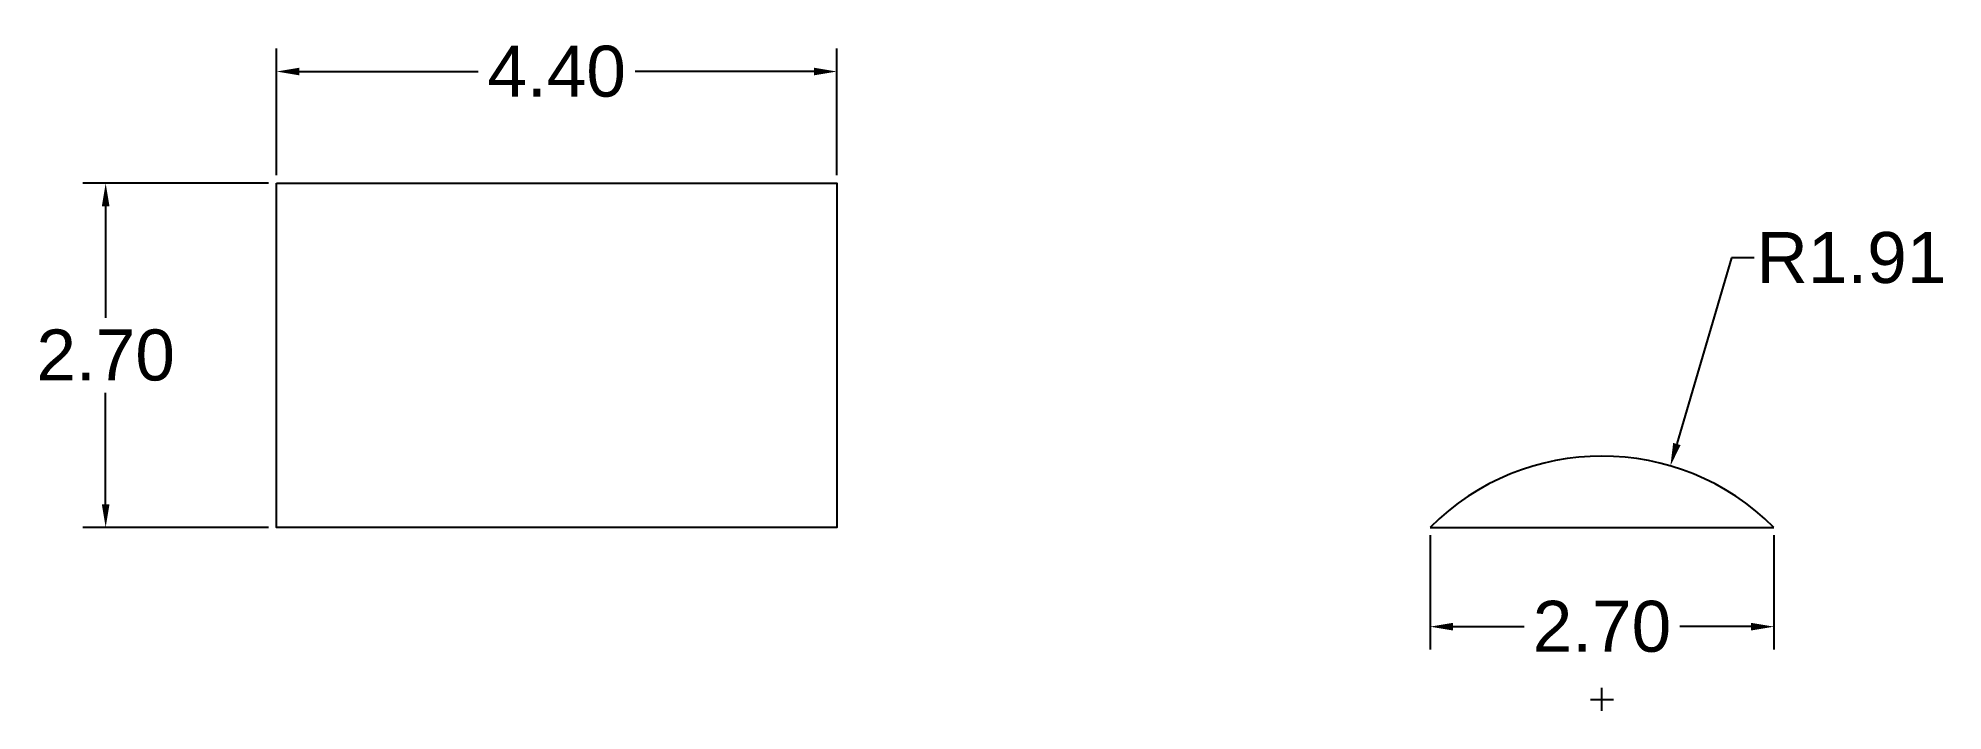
# Model space of a CAD drawing. Header units: inches. Extents: x 23.8 to 38.8, y 9.3 to 14.6.
import ezdxf

# ---------------------------------------------------------------- set-up
doc = ezdxf.new("R2010")
doc.units = ezdxf.units.IN
doc.header["$MEASUREMENT"] = 0
doc.layers.add('Anotari', color=40, linetype='Continuous')
doc.layers.add('Cadru', color=1, linetype='Continuous')
doc.styles.get("Standard").update_dxf_attribs({"font": 'arial.ttf'})
doc.dimstyles.get("Standard").update_dxf_attribs({"dimtxt": 0.18, "dimasz": 0.18, "dimexe": 0.18, "dimexo": 0.0625, "dimgap": 0.09, "dimtad": 0, "dimtih": 1, "dimtoh": 1, "dimdec": 4, "dimzin": 0, "dimdsep": 46, "dimtxsty": 'Standard', "dimcen": 0.09, "dimadec": 0, "dimazin": 0, "dimtfac": 1, "dimtdec": 4, "dimtofl": 0, "dimtmove": 0, "dimatfit": 3, "dimfxl": 1, "dimtolj": 1, "dimtzin": 0, "dimarcsym": 0})

# ---------------------------------------------------------------- blocks, each defined once
blk = doc.blocks.new('*D6')
at = {"layer": 'Anotari', "color": 0, "lineweight": -2, "transparency": 16777216}
for p, q in [((25.698, 13.529), (25.698, 14.523)), ((30.098, 13.529), (30.098, 14.523)), ((25.878, 14.343), (27.281, 14.343)), ((29.918, 14.343), (28.515, 14.343))]:
    blk.add_line(p, q, dxfattribs=at)
at = {"layer": 'Anotari', "color": 0, "transparency": 16777216}
for points in [[(25.878, 14.373), (25.878, 14.313), (25.698, 14.343)], [(29.918, 14.373), (29.918, 14.313), (30.098, 14.343)]]:
    blk.add_solid(points, dxfattribs=at)
at = {"layer": 'Defpoints', "color": 0, "transparency": 16777216}
for p in [(30.098, 14.343), (25.698, 13.466, 2.7), (30.098, 13.466, 2.7)]:
    blk.add_point(p, dxfattribs=at)
at = {"layer": 'Anotari', "color": 0, "transparency": 16777216, "insert": (27.898, 14.343), "char_height": 0.4, "attachment_point": 5}
blk.add_mtext('\\A1;4.40', dxfattribs=at)
blk = doc.blocks.new('*D7')
at = {"layer": 'Anotari', "color": 0, "lineweight": -2, "transparency": 16777216}
for p, q in [((25.636, 13.466), (24.177, 13.466)), ((24.357, 13.286), (24.357, 12.41)), ((24.357, 10.946), (24.357, 11.822)), ((25.636, 10.766), (24.177, 10.766))]:
    blk.add_line(p, q, dxfattribs=at)
at = {"layer": 'Anotari', "color": 0, "transparency": 16777216}
for points in [[(24.327, 13.286), (24.387, 13.286), (24.357, 13.466)], [(24.327, 10.946), (24.387, 10.946), (24.357, 10.766)]]:
    blk.add_solid(points, dxfattribs=at)
at = {"layer": 'Defpoints', "color": 0, "transparency": 16777216}
for p in [(25.698, 13.466, 2.7), (24.357, 10.766), (25.698, 10.766, 2.7)]:
    blk.add_point(p, dxfattribs=at)
at = {"layer": 'Anotari', "color": 0, "transparency": 16777216, "insert": (24.357, 12.116), "char_height": 0.4, "attachment_point": 5}
blk.add_mtext('\\A1;2.70', dxfattribs=at)
blk = doc.blocks.new('*D8')
at = {"layer": 'Anotari', "color": 0, "lineweight": -2, "transparency": 16777216}
for p, q in [((34.755, 10.704), (34.755, 9.807)), ((37.455, 10.704), (37.455, 9.807)), ((34.935, 9.987), (35.493, 9.987)), ((37.275, 9.987), (36.717, 9.987))]:
    blk.add_line(p, q, dxfattribs=at)
at = {"layer": 'Anotari', "color": 0, "transparency": 16777216}
for points in [[(34.935, 10.017), (34.935, 9.957), (34.755, 9.987)], [(37.275, 10.017), (37.275, 9.957), (37.455, 9.987)]]:
    blk.add_solid(points, dxfattribs=at)
at = {"layer": 'Defpoints', "color": 0, "transparency": 16777216}
for p in [(34.755, 10.766, 2.7), (37.455, 10.766, 2.7), (37.455, 9.987)]:
    blk.add_point(p, dxfattribs=at)
at = {"layer": 'Anotari', "color": 0, "transparency": 16777216, "insert": (36.105, 9.987), "char_height": 0.4, "attachment_point": 5}
blk.add_mtext('\\A1;2.70', dxfattribs=at)
blk = doc.blocks.new('*D9')
at = {"layer": 'Anotari', "color": 0, "lineweight": -2, "transparency": 16777216}
for p, q in [((37.121, 12.881), (36.693, 11.421)), ((37.301, 12.881), (37.121, 12.881)), ((36.105, 9.326), (36.105, 9.506)), ((36.015, 9.416), (36.195, 9.416))]:
    blk.add_line(p, q, dxfattribs=at)
at = {"layer": 'Anotari', "color": 0, "transparency": 16777216}
blk.add_solid([(36.664, 11.429), (36.722, 11.412), (36.642, 11.248)], dxfattribs=at)
at = {"layer": 'Defpoints', "color": 0, "transparency": 16777216}
for p in [(36.642, 11.248, 2.7), (36.105, 9.416, 2.7)]:
    blk.add_point(p, dxfattribs=at)
at = {"layer": 'Anotari', "color": 0, "transparency": 16777216, "insert": (38.063, 12.881), "char_height": 0.4, "attachment_point": 5}
blk.add_mtext('\\A1;R1.91', dxfattribs=at)

msp = doc.modelspace()

# ---------------------------------------------------------------- linework, layer by layer
at = {"layer": 'Cadru'}
msp.add_line((34.755, 10.766, 2.7), (37.455, 10.766, 2.7), dxfattribs=at)
at = {"layer": 'Cadru', "elevation": 2.7}
msp.add_lwpolyline([(25.698, 13.466), (30.098, 13.466), (30.098, 10.766), (25.698, 10.766)], close=True, dxfattribs=at)
at = {"layer": 'Cadru'}
msp.add_arc((36.105, 9.416, 2.7), 1.909, 45.0004, 134.9996, dxfattribs=at)

# ---------------------------------------------------------------- dimensions: what is measured, and where the dimension line sits
at = {"layer": 'Anotari'}
for base, p1, p2, picture, middle in [((30.098, 14.343), (25.698, 13.466, 2.7), (30.098, 13.466, 2.7), '*D6', (27.898, 14.343)), ((37.455, 9.987), (34.755, 10.766, 2.7), (37.455, 10.766, 2.7), '*D8', (36.105, 9.987))]:
    dim = msp.add_linear_dim(base=base, p1=p1, p2=p2, dimstyle='Standard', override={"dimtxt": 0.4, "dimdec": 2}, dxfattribs=at)
    dim.commit()
    dim.dimension.update_dxf_attribs({"geometry": picture, "text_midpoint": middle})
dim = msp.add_linear_dim(base=(24.357, 10.766), p1=(25.698, 13.466, 2.7), p2=(25.698, 10.766, 2.7), angle=90, dimstyle='Standard', override={"dimtxt": 0.4, "dimdec": 2}, dxfattribs=at)
dim.commit()
dim.dimension.update_dxf_attribs({"geometry": '*D7', "text_midpoint": (24.357, 12.116)})
dim = msp.add_radius_dim(center=(36.105, 9.416, 2.7), mpoint=(36.642, 11.248, 2.7), dimstyle='Standard', override={"dimtxt": 0.4, "dimdec": 2}, dxfattribs=at)
dim.commit()
dim.dimension.update_dxf_attribs({"geometry": '*D9', "text_midpoint": (38.063, 12.881), "dimtype": 164})

doc.saveas('drawing.dxf')
